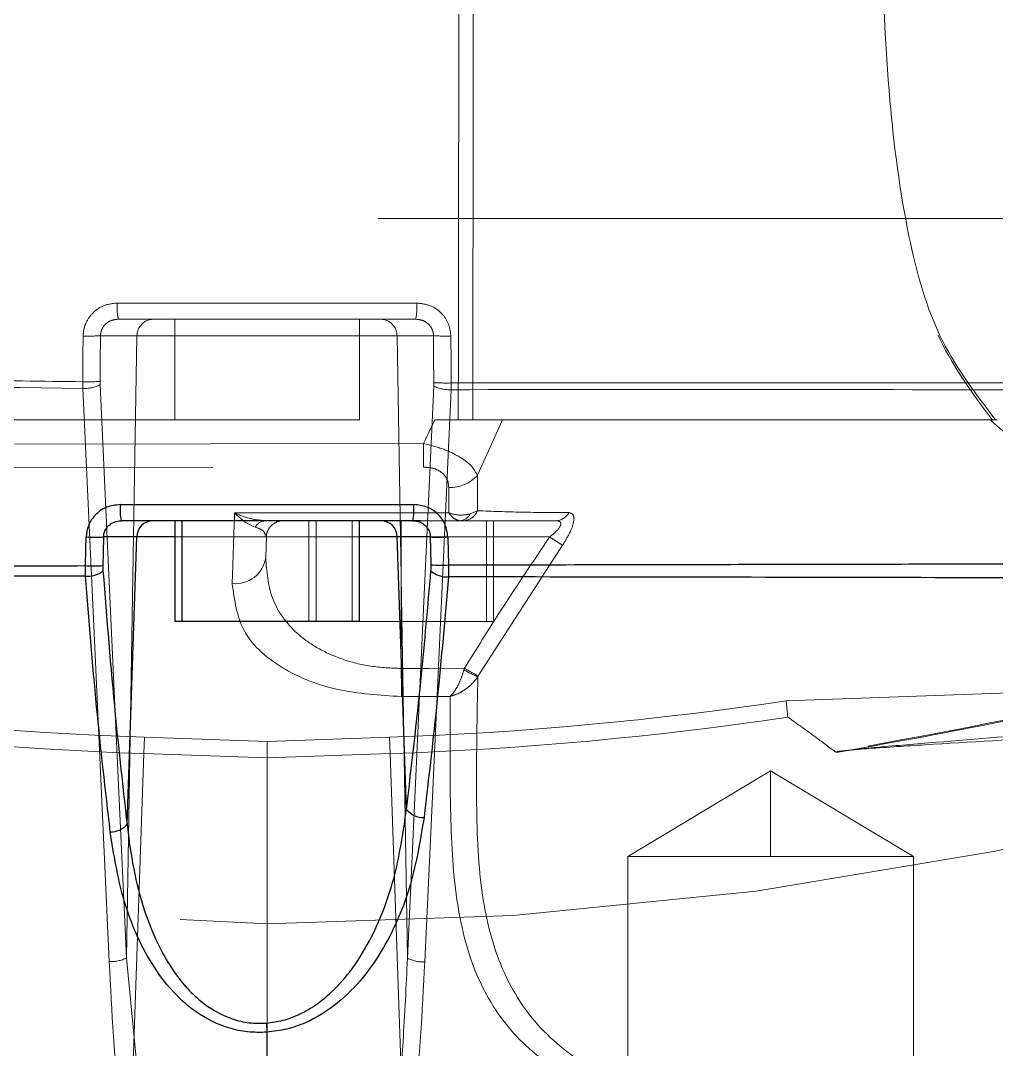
# Model space of a CAD drawing. Header units: millimetres. Extents: x 126 to 938, y 244 to 707.
# Drawn here: x 712.107 to 713.56, y 555.5 to 557.032 of the extents above; entities that cross this region are included whole.
import ezdxf

# ---------------------------------------------------------------- set-up
doc = ezdxf.new("R2010")
doc.units = ezdxf.units.MM
doc.linetypes.add('HIDDEN', pattern=[1.905, 1.27, -0.635])

msp = doc.modelspace()

# ---------------------------------------------------------------- linework, layer by layer
at = {"color": 7, "linetype": 'HIDDEN', "lineweight": 18}
for p, q in [((708.8294208909495, 556.7372559348767), (716.0545290376169, 556.7372559348767)), ((708.8448376323205, 556.7372559348767), (716.4246440793497, 556.7372559348767)), ((712.2506708766443, 556.61138284604), (712.6967430974466, 556.61138284604)), ((712.6953304673655, 556.5872548858348), (712.2520835067255, 556.5872548858348)), ((712.2520835067255, 556.5872548858348), (712.3042524720652, 556.5872548858348)), ((712.3042524720652, 556.5872548858348), (712.6431615020258, 556.5872548858348)), ((712.3362065221293, 556.5872548858348), (712.3362065221293, 556.437253836793)), ((712.6112074519617, 556.5872548858348), (712.3362065221293, 556.5872548858348)), ((712.3362065221293, 556.5872548858348), (712.6112074519617, 556.5872548858348)), ((712.6112074519617, 556.5872548858348), (712.6112074519617, 556.437253836793)), ((712.6431615020258, 556.5872548858348), (712.6953304673655, 556.5872548858348)), ((712.2801066304667, 556.5626918117229), (712.2257859374506, 556.5626918117229)), ((712.2644872333033, 555.6362627784434), (712.2801066304667, 556.5626918117229)), ((712.6673073436243, 556.5626918117229), (712.2801066304667, 556.5626918117229)), ((712.7216280366404, 556.5626918117229), (712.6673073436243, 556.5626918117229)), ((712.6829327012522, 555.6358693877879), (712.6673073436243, 556.5626918117229)), ((712.1993214751703, 556.4942060748759), (712.1994019414408, 556.4842103759471)), ((709.1648728515131, 556.437253836793), (712.7585948373301, 556.437253836793)), ((709.201654877804, 556.437253836793), (712.723594989918, 556.437253836793)), ((712.6112074519617, 556.437253836793), (712.3362065221293, 556.437253836793)), ((712.3362065221293, 556.437253836793), (712.6112074519617, 556.437253836793)), ((712.824496712826, 556.437253836793), (712.723594989918, 556.437253836793)), ((712.780425038479, 556.437253836793), (712.7585948373301, 556.437253836793)), ((712.780425038479, 556.437253836793), (712.824496712826, 556.437253836793)), ((712.7870322133524, 556.3549279014293), (712.824496712826, 556.437253836793)), ((713.5509462024195, 556.437253836793), (713.5537476207239, 556.437253836793)), ((713.5536939765436, 556.437253836793), (713.5509462024195, 556.437253836793)), ((713.5587335492594, 556.437253836793), (713.5537446404917, 556.437253836793)), ((713.5611207152826, 556.437253836793), (713.5587335492594, 556.437253836793)), ((712.7444566155893, 556.2988637725535), (712.4254614974482, 556.2988637725535)), ((712.7870918179972, 556.3021718303386), (712.7763987447245, 556.2974332610789)), ((712.2565359736902, 556.2872527877514), (712.3038412000162, 556.2872527877514)), ((712.3038412000162, 556.2872527877514), (712.6435727740748, 556.2872527877514)), ((712.6007200147135, 556.2872527877514), (712.3362065221293, 556.2872527877514)), ((712.3466939593775, 556.2872527877514), (712.6112074519617, 556.2872527877514)), ((712.4978483582956, 556.2872527877514), (712.4719352389795, 556.2872527877514)), ((712.4719352389795, 556.2872527877514), (712.6360357667429, 556.2872527877514)), ((712.673705902241, 556.2872527877514), (712.4978483582956, 556.2872527877514)), ((712.5362069274408, 556.2872527877514), (712.5362069274408, 556.1372517387096)), ((712.6360357667429, 556.2872527877514), (712.5362635518534, 556.2872527877514)), ((712.5466943646891, 556.2872527877514), (712.5466943646891, 556.1372517387096)), ((712.8093541528208, 556.2872527877514), (712.5466943646891, 556.2872527877514)), ((712.6007200147135, 556.2872527877514), (712.6007200147135, 556.1372517387096)), ((712.6435727740748, 556.2872527877514), (712.6908780004007, 556.2872527877514)), ((712.9038900996668, 556.2872527877514), (712.673705902241, 556.2872527877514)), ((712.673705902241, 556.2631248275462), (712.673705902241, 556.2872527877514)), ((712.7117038632853, 556.2872527877514), (712.7805055047495, 556.2872527877514)), ((712.7117038632853, 556.2872527877514), (712.7604276801569, 556.2872527877514)), ((712.7604276801569, 556.2872527877514), (712.7657861377222, 556.2872527877514)), ((712.7657861377222, 556.2872527877514), (712.7805055047495, 556.2872527877514)), ((712.7805055047495, 556.2872527877514), (712.8007204200251, 556.2877117435161)), ((712.8007204200251, 556.2877117435161), (712.8007204200251, 556.1372517387096)), ((712.8007204200251, 556.2877117435161), (712.8093541528208, 556.2872527877514)), ((712.8093541528208, 556.2872527877514), (712.9038900996668, 556.2872527877514)), ((712.8112078572733, 556.1372517387096), (712.8112078572733, 556.2872527877514)), ((712.6112074519617, 556.2631248275462), (712.3362065221293, 556.2631248275462)), ((712.4717892075998, 556.2323390285197), (712.472865071438, 556.2631248275462)), ((712.472865071438, 556.2631248275462), (712.673705902241, 556.2631248275462)), ((712.673705902241, 556.0672639648143), (712.673705902241, 556.2631248275462)), ((712.673705902241, 556.2631248275462), (712.8946394587977, 556.2631248275462)), ((712.7882779504282, 556.0561834613505), (712.9139692450983, 556.250852231187)), ((713.2468284036142, 556.0192285815898), (716.9548512364847, 556.1489580909434)), ((712.3362065221293, 556.1372517387096), (712.6007200147135, 556.1372517387096)), ((712.8007204200251, 556.1372517387096), (712.5362069274408, 556.1372517387096)), ((712.5466943646891, 556.1372517387096), (712.8112078572733, 556.1372517387096)), ((712.6007200147135, 556.1372517387096), (712.6112074519617, 556.1372517387096)), ((712.2913391257746, 555.9649049083415), (712.2904837991221, 555.9404550830546)), ((712.2913391257746, 555.9649049083415), (712.4737054969294, 555.9585331718151)), ((712.4737054969294, 555.9585331718151), (712.6560748483164, 555.9649049083415)), ((712.4737054969294, 555.9585331718151), (712.4737054969294, 555.9340535442058)), ((712.6560748483164, 555.9649049083415), (712.6569301749689, 555.9404550830546)), ((712.2665644551737, 555.2554844657603), (712.2904837991221, 555.9404550830546)), ((712.2904837991221, 555.9404550830546), (712.4737054969294, 555.9340535442058)), ((712.4737054969294, 555.9340535442058), (712.6569301749689, 555.9404550830546)), ((712.4737054969294, 555.2482544223492), (712.4737054969294, 555.9340535442058)), ((712.6808495189173, 555.2554844657603), (712.6569301749689, 555.9404550830546)), ((713.2237077619059, 555.9149383346263), (713.0112052823526, 555.7872532645885)), ((713.2237077619059, 555.9149383346263), (713.2237077619059, 555.7872532645885)), ((713.2237077619059, 555.9149383346263), (713.2237077619059, 555.7872532645885)), ((713.4362072612269, 555.7872532645885), (713.2237077619059, 555.9149383346263)), ((713.2237077619059, 555.7872532645885), (713.0112052823526, 555.7872532645885)), ((713.0112052823526, 555.7872532645885), (713.0112052823526, 555.062252167863)), ((713.0112052823526, 555.7872532645885), (713.2237077619059, 555.7872532645885)), ((713.4362072612269, 555.7872532645885), (713.2237077619059, 555.7872532645885)), ((713.2237077619059, 555.7872532645885), (713.4362072612269, 555.7872532645885)), ((713.4362072612269, 555.7872532645885), (713.4362072612269, 555.062252167863)), ((712.2644872333033, 555.6362627784434), (712.2953713799936, 555.3122519294444))]:
    msp.add_line(p, q, dxfattribs=at)
at = {"color": 7, "linetype": 'Continuous', "lineweight": 25}
for p, q in [((712.2550011540873, 556.3112973014537), (712.6924098397715, 556.3112973014537)), ((712.6908780004007, 556.2872527877514), (712.2565359736902, 556.2872527877514)), ((712.3362065221293, 556.2872527877514), (712.3362065221293, 556.1372517387096)), ((712.3466939593775, 556.2872527877514), (712.3466939593775, 556.1372517387096)), ((712.6112074519617, 556.1372517387096), (712.6112074519617, 556.2872527877514)), ((712.2797072793467, 556.2631248275462), (712.2303605939371, 556.2631248275462)), ((712.2652799750788, 555.8353959361735), (712.2797072793467, 556.2631248275462)), ((712.3362065221293, 556.2631248275462), (712.2797072793467, 556.2631248275462)), ((712.6677066947443, 556.2631248275462), (712.6112074519617, 556.2631248275462)), ((712.7170533801539, 556.2631248275462), (712.6677066947443, 556.2631248275462)), ((712.6813919211847, 555.8574138919537), (712.6677066947443, 556.2631248275462)), ((712.2035265828592, 556.2045513431256), (712.203249421261, 556.2203644553844)), ((712.7441377307398, 556.2214373389903), (712.7437950040323, 556.2036811153117)), ((712.3466939593775, 556.1372517387096), (712.3362065221293, 556.1372517387096)), ((712.6112074519617, 556.1372517387096), (712.3466939593775, 556.1372517387096)), ((712.4737054969294, 555.3261338512126), (712.4737054969294, 555.5256067554179))]:
    msp.add_line(p, q, dxfattribs=at)
at = {"color": 7, "linetype": 'HIDDEN', "lineweight": 18, "flags": 128}
for points in [[(712.1993214751703, 556.4942060748759), (712.1996493007166, 556.5323113242808), (712.1999056006891, 556.5622566978161)], [(712.2257859374506, 556.5626918117229), (712.2254610921366, 556.5245806018535), (712.225204792164, 556.4946411887828)], [(712.7222240830881, 556.4928232471171), (712.7218902970774, 556.5319477359477), (712.7216280366404, 556.5626918117229)], [(712.7475083734018, 556.5622566978161), (712.7478451396448, 556.5231322089854), (712.7481074000818, 556.4923881332103)], [(712.7481074000818, 556.4923881332103), (712.9973531629068, 556.4925133029643), (713.2418722774012, 556.4926444331828), (713.294980015896, 556.4926503936474), (713.3486927415354, 556.4926503936474), (713.4029895926935, 556.4926384727183), (713.4578556682093, 556.4926146308604), (713.5132671262247, 556.4925729076091), (713.5692031051142, 556.4925252238933), (713.6256487037165, 556.492459658784), (713.8032616044504, 556.4922391215983), (713.9308006431086, 556.492084149522), (714.0099407102091, 556.4919887820903), (714.0317619706614, 556.4919649402325), (714.0382827187998, 556.4919589797679), (714.0406579638941, 556.4919589797679), (714.0414149428827, 556.4919530193034), (714.041692104481, 556.4919530193034), (714.0418023730738, 556.4919530193034), (714.0418500567896, 556.4919530193034), (714.0418709184153, 556.4919530193034), (714.0418768788797, 556.4919530193034), (714.0418828393442, 556.4919530193034), (714.0418828393442, 556.4919530193034), (714.0418858195765, 556.4919530193034), (714.0418858195765, 556.4919530193034), (714.1629130507929, 556.4920007030192), (714.295905914448, 556.492197398347), (714.4398809339029, 556.4925490657512), (714.8122639323694, 556.493794802827), (715.1526779796106, 556.4942239562694), (715.193060126446, 556.4941583911601), (715.2329028512461, 556.494080905122), (715.2722031737787, 556.4939914981549), (715.3109521533472, 556.4938901702586), (715.3492689992411, 556.4938067237559), (715.3870851661188, 556.4937650005046), (715.4243857528193, 556.4937590400401), (715.4611618186457, 556.493794802827), (715.4639393950922, 556.4938007632915), (715.4845477010233, 556.4938663284007), (715.5397773648722, 556.494057063264), (715.6242401267511, 556.4943729678813), (715.7336384917719, 556.4948021213237)], [(712.2387261058313, 555.6308327953044), (712.2166992093546, 556.10872495572), (712.1994019414408, 556.4842103759471)], [(712.2252971793635, 556.4896403590863), (712.2472406293375, 556.0117481986705), (712.2644872333033, 555.6362627784434)], [(712.6829327012522, 555.6358693877879), (712.7048791314585, 556.1129688064282), (712.7221316958887, 556.4878224174206)], [(712.7479703093989, 556.4823805133525), (712.7259612943155, 556.0052989761058), (712.708667006634, 555.630439404649)], [(712.7068878079874, 556.402242068452), (710.7532055045588, 556.3996015826884), (709.2181713248713, 556.3975273410502)], [(712.7068878079874, 556.402242068452), (712.7068937684519, 556.3972710410777), (712.7068997289164, 556.3923655788128), (712.7069056893808, 556.3875733653728), (712.7069146300776, 556.3829480449383), (712.706920590542, 556.3785313407603), (712.7069265510065, 556.3743649760906), (712.7069295312388, 556.3704966346446), (712.7069354917032, 556.3669620792094)], [(709.2182219888193, 556.3618837634746), (710.404384222172, 556.3636063377087), (711.1719013120157, 556.3647269050304), (711.9394184018595, 556.3658474723521), (712.7069354917032, 556.3669620792094)], [(712.4717892075998, 556.2323390285197), (712.4723882342798, 556.2494753638927), (712.472865071438, 556.2631248275462)], [(712.7676815654261, 556.0675202647869), (712.7150566245539, 556.0673772136394), (712.673705902241, 556.0672639648143)], [(712.6738221312983, 556.0255705157939), (712.6738131906015, 556.0290633479777), (712.6738012696726, 556.0331999103252), (712.6737893487436, 556.0379205981914), (712.6737744475824, 556.0431419650738), (712.673756566189, 556.0487746040051), (712.6737416650278, 556.054741028947), (712.6737237836344, 556.0609339515393), (712.673705902241, 556.0672639648143)], [(712.6738221312983, 556.0255705157939), (712.7145887280924, 556.0256778041546), (712.7466172839625, 556.0257612506572)], [(713.2492006684763, 555.9948443214122), (713.2478714848978, 556.0084997455302), (713.2468284036142, 556.0192285815898)]]:
    msp.add_lwpolyline(points, dxfattribs=at)
at = {"color": 7, "linetype": 'Continuous', "lineweight": 25, "flags": 128}
for points in [[(712.203249421261, 556.2203644553844), (712.2038573886377, 556.2442599574748), (712.2043372060282, 556.2630413810435)], [(712.2303605939371, 556.2631248275462), (712.2297556067927, 556.2392293254558), (712.2292817498667, 556.220447901887)], [(712.7181054021341, 556.221520785493), (712.7175153161509, 556.2448202411357), (712.7170533801539, 556.2631248275462)], [(712.7430767680628, 556.2630413810435), (712.7436698342783, 556.2397419254008), (712.7441377307398, 556.2214373389903)]]:
    msp.add_lwpolyline(points, dxfattribs=at)
at = {"color": 7, "linetype": 'HIDDEN', "lineweight": 18}
for centre, radius, start, end in [((712.4737066738057, 561.1872552673045), 5.500000715255863, 90.00001226000728, 269.9999877399935), ((712.4737066738057, 561.1872552673045), 5.500000715255863, 90.00001226000728, 269.9999877399935), ((712.473707300285, 561.1872552673046), 5.500000715256147, 269.9999812137001, 90.00001878630071), ((712.473707300285, 561.1872552673046), 5.500000715256147, 269.9999812137001, 90.00001878630071), ((712.4737005785444, 561.1872601856896), 5.935391636197266, 272.0000652912348, 357.9999347087656), ((712.4737082409613, 561.187255503505), 5.949998717050963, 271.9999897581644, 358.000010241836), ((712.4737142566948, 561.1872494877714), 5.949992495039816, 271.9999338862929, 358.0000661137076), ((712.4737052990871, 561.1872569886813), 5.950000186174785, 214.6309975572696, 268.0000149180377), ((712.4737039433719, 561.1872562462694), 5.949999396901873, 217.7640682297304, 268.0000277155062), ((712.4737090110165, 561.1872585170263), 5.935389815529202, 219.863813022267, 267.999976445751), ((712.3570552687326, 556.6055060458435), 0.106546589154824, 176.8381267088454, 189.8632646400065), ((712.5901748476639, 556.6055168102392), 0.1067295752721627, 350.1479492645018, 3.150659386583355), ((712.3046754535916, 556.5626897039546), 0.02456882321533636, 90.9864637562529, 179.9950845741924), ((712.6427367753719, 556.56268798847), 0.02457056855001148, 0.008915392193885822, 89.00953627758969), ((712.2076204354215, 556.873274237062), 0.3111132083237744, 268.5790613442161, 273.3473310486016), ((712.7397933306297, 556.8732618629687), 0.3111008431948415, 266.652574135975, 271.4210334712133), ((712.2070377168357, 556.8052643522587), 0.3111539688221892, 268.5789883704899, 273.3471822577822), ((712.2020168657468, 556.5362013191404), 0.05205666146863468, 267.1206911475331, 296.564887355175), ((712.7453595138965, 556.534047134915), 0.05173254330533421, 243.3205733622999, 272.8927851814832), ((712.7403913664049, 556.8034587830493), 0.311166332316005, 266.6529125236642, 271.4209168480946), ((712.7461619741689, 556.3917963083363), 0.05504230989696142, 268.1003850832931, 317.9468725767832), ((712.7596080340849, 556.3061565346056), 0.01892150799518609, 272.4827281340085, 332.5467814728621), ((712.765347906247, 556.3105513164279), 0.02330264974889114, 271.0775724871428, 338.9247540256935), ((712.9034359290921, 556.3095172643982), 0.02226910845244305, 271.1686081391692, 332.8072566507617), ((712.4726569683766, 556.2682951102353), 0.01897141086293885, 92.18022949352564, 150.8252710590297), ((712.497846542084, 556.2622562209935), 0.02499656682384511, 89.99583697771226, 178.0086261048795), ((712.497846542084, 556.2622562209935), 0.02499656682384511, 89.99583697771226, 178.0086261048795), ((713.1243717656789, 556.6036027220474), 0.4107336478412191, 235.9910873594608, 239.185498608109), ((712.4266164440351, 556.2390461875153), 0.04566798167077075, 264.0309030968177, 351.5545418494945), ((712.9496981986898, 556.3738250870696), 0.3563042224536071, 239.2797934919656, 243.0610718065255), ((712.8425105871496, 556.1927599344177), 0.1482513306832361, 239.3862924896409, 248.2746585794989), ((712.4735700135885, 561.1859059965955), 5.224180362508791, 261.4911127688571, 268.0009918121028), ((712.4738439605024, 561.1859059965954), 5.224180362508678, 271.9990081878989, 278.5088872311446), ((712.4735957936742, 561.1864026888878), 5.249142433359544, 261.505409651924, 268.0008784986988), ((712.4738181804166, 561.1864026888878), 5.249142433359559, 271.999121501304, 278.4945903480789), ((712.2412737034833, 555.6825698279445), 0.05179971814783615, 267.1809595175621, 296.6244158732632), ((712.7061243024064, 555.682085028755), 0.05170817956656158, 243.3519155107566, 272.8186062597115)]:
    msp.add_arc(centre, radius, start, end, dxfattribs=at)
at = {"color": 7, "linetype": 'Continuous', "lineweight": 25}
for centre, radius, start, end in [((712.3528086985763, 556.3054693516633), 0.097981022436685, 176.5900117481913, 190.7147347825644), ((712.5947621684351, 556.3054472335402), 0.09782275303842387, 349.2809093324623, 3.42848982864281), ((712.304251435043, 556.2627085299763), 0.02454768588921052, 90.95755787198287, 179.0282897810211), ((712.6431607892878, 556.2627067797838), 0.02454946513903704, 0.9757251351300344, 89.03842721209868), ((712.2164678064719, 556.5378584091828), 0.2750846241112708, 267.4725680550517, 272.894879569271), ((712.7309461676192, 556.5378584091828), 0.2750846241112678, 267.1051204307306, 272.5274319449264), ((712.2153841080468, 556.4953956825906), 0.2752987950608514, 267.4736842808223, 272.8936371460326), ((712.7320029968754, 556.4964538793797), 0.2752841245944233, 267.1062183259071, 272.5264602473338), ((712.2060193126603, 556.2424190246829), 0.03794963779001124, 266.2338033253397, 308.0735672788566), ((712.7415946466873, 556.2392240069081), 0.03561093533562756, 228.2755028478602, 273.5424946450353), ((712.7060264719917, 555.8769154175898), 0.0314192710863301, 218.3663028371448, 272.8381700115245), ((712.2411526390393, 555.854845980195), 0.03099084633884242, 268.3236142936433, 321.1262754976139)]:
    msp.add_arc(centre, radius, start, end, dxfattribs=at)
at = {"color": 7, "linetype": 'HIDDEN', "lineweight": 18}
for points, knots in [([(712.4737054969294, 555.2292524615947), (712.2750467141398, 555.2348408044597), (711.8779191089715, 555.2460121465352), (711.2855209598455, 555.3357187081549), (710.7028622172394, 555.480607102177), (710.1437569423606, 555.6839483794304), (709.623125520606, 555.9345001523093), (709.1433643629679, 556.2248214953047), (708.69988267624, 556.5523100667143), (708.289095656193, 556.9186260877414), (707.911869013171, 557.3233919382931), (707.5718291757174, 557.7636859464619), (707.2727652760271, 558.2364562232718), (707.0197516017346, 558.734733545837), (706.8141234902523, 559.2539659840511), (706.6590004397249, 559.789840811578), (706.5510527207197, 560.3375197931912), (706.522656817626, 560.707954826674), (706.5084607268793, 560.8931480685893)], [0, 0, 0, 0, 0.06563372558276089, 0.1312046912447223, 0.1975524825925324, 0.2637930498930702, 0.3274599349334034, 0.3882171469311717, 0.4488642723324655, 0.5094112890985708, 0.5698671321587659, 0.6314752174232702, 0.693010152915637, 0.7544852890632479, 0.8159119113715461, 0.8772979494746279, 0.9386570154750004, 1, 1, 1, 1]), ([(713.3242190743906, 555.9427081386273), (713.3999672228779, 555.9561203392125), (713.5550595827831, 555.9835814703667), (713.7905751064525, 556.038439480387), (714.0238682679881, 556.1031194896769), (714.2482759289866, 556.176328981423), (714.4691347095272, 556.2586304905773), (714.7009619686385, 556.356809169013), (714.9627151287634, 556.4832122094593), (715.2436361136411, 556.6395151476489), (715.5366503457599, 556.82814462057), (715.8193169638631, 557.0381762978163), (716.0788815905227, 557.2600297520672), (716.28912727734, 557.4644016350429), (716.4620134437741, 557.6507413087006), (716.5732233001313, 557.7816147002699), (716.6491940669684, 557.8764106559148), (716.6895978534446, 557.9281499975039), (716.730102516251, 557.9813822965609), (716.7706499299145, 558.0361397989461), (716.8112017424014, 558.0924358913175), (716.8551436610368, 558.1551940569404), (716.9059335824155, 558.2301508272311), (716.9665140136412, 558.3233673853392), (717.036147017509, 558.4361072253022), (717.1134233877625, 558.5691342066748), (717.1966872374051, 558.7232549700163), (717.2987139765291, 558.9290437394322), (717.4057098947422, 559.1736516794746), (717.5057859663715, 559.4424182089755), (717.5907726691801, 559.710763941499), (717.6617177945469, 559.982989845403), (717.7200936597976, 560.263311539609), (717.7464201540039, 560.4471344239726), (717.7592218781931, 560.5365215579692)], [0, 0, 0, 0, 0.03367366038953758, 0.06894594205600592, 0.1058195310122765, 0.1396322466262861, 0.1722546936051081, 0.2089796648442014, 0.2498122796046829, 0.2994571527697577, 0.3496246604029118, 0.4022716319292703, 0.4535076487914207, 0.4990017109869499, 0.5305565678330338, 0.5647629977956828, 0.5741608994451174, 0.5837408064829988, 0.5935021295728093, 0.6034447649620408, 0.6135698455689977, 0.6238762479560191, 0.6369848416382652, 0.6532079585097428, 0.6725440722986906, 0.6949920238424577, 0.7205515088686038, 0.7492212416825456, 0.7955311143967709, 0.83736442161964, 0.874723812212139, 0.9187168992320379, 0.9604746522982233, 1, 1, 1, 1]), ([(717.7488417293055, 560.472613457841), (717.7305020012452, 560.3489739820924), (717.68871620744, 560.0672700428162), (717.5756884518278, 559.6387921752207), (717.4204154776031, 559.1920524354545), (717.2284949198571, 558.7669857840748), (717.0043673983645, 558.3662456216178), (716.7504886012601, 557.9924001953117), (716.4700915807667, 557.6473890057217), (716.1333646309356, 557.2989420772208), (715.7343940872345, 556.9599147721973), (715.2705984992361, 556.6453978444727), (714.7871370593684, 556.3860445013014), (714.290798669356, 556.1825583649563), (713.8176513285863, 556.0351603546707), (713.5070161238185, 555.9774503900068), (713.3681983615381, 555.9516607562724)], [0, 0, 0, 0, 0.05556811576848719, 0.1266080838288479, 0.1966955878436173, 0.2657629649403746, 0.3337686862259273, 0.4006898076413078, 0.4665222658521263, 0.5312782193771208, 0.6159818535175923, 0.6989074720321004, 0.7800961340317307, 0.859549065394293, 0.937234788095824, 1, 1, 1, 1]), ([(718.3663369084818, 560.2150260249797), (718.3299934635396, 560.0275266064422), (718.2572879327793, 559.6524315992481), (718.0801615364973, 559.1062344740798), (717.8552112589256, 558.5782225356453), (717.579381581199, 558.0740093657552), (717.2560762735958, 557.5982163688197), (716.8881167566515, 557.1550689420053), (716.4786111876351, 556.7488115388394), (716.0462379701838, 556.3959029875944), (715.5984931946507, 556.0942255040658), (715.1358602231754, 555.8378608415875), (714.6396356000733, 555.6191947709963), (714.1145866691348, 555.4439880797116), (713.5729612782002, 555.320401990549), (713.0248702541157, 555.2435651683262), (712.6574724255519, 555.2340245413078), (712.4737054969294, 555.2292524615947)], [0, 0, 0, 0, 0.06819874807386021, 0.1364324758919914, 0.2047149201641688, 0.2730561908883823, 0.3414714494231346, 0.4099741497788536, 0.4785744870074569, 0.5472899085108764, 0.609103378012081, 0.6712757542908382, 0.736054995693822, 0.8026196706827607, 0.8687504264555106, 0.9343509157155939, 1, 1, 1, 1]), ([(713.4176642562372, 558.4584771434489), (713.4133949743896, 558.3466215688431), (713.404793236594, 558.1212552524264), (713.3935721271555, 557.787510905979), (713.3864501205907, 557.4674509906424), (713.3861454050501, 557.1781870889378), (713.3955260413206, 556.9290620358682), (713.4210668089485, 556.725573788446), (713.4645339012516, 556.5582486647982), (713.5255233711872, 556.4755298073169), (713.5537446404917, 556.437253836793)], [0, 0, 0, 0, 0.1634727847589624, 0.3293645351635882, 0.4876897810571478, 0.6309350479690675, 0.7519286790154655, 0.8511116368011473, 0.9311058351787593, 1, 1, 1, 1]), ([(713.5587335492594, 556.437253836793), (713.5298763451815, 556.4752020921208), (713.4676730415505, 556.5570016608543), (713.422901280456, 556.7239466407368), (713.3967356333518, 556.9271521383678), (713.3870716402721, 557.1765140377292), (713.3873709286718, 557.466646990617), (713.394650551974, 557.7882156649993), (713.4060707643903, 558.123954361845), (713.4147554643571, 558.3507877620772), (713.4190679456217, 558.4634243289653)], [0, 0, 0, 0, 0.06882425079423203, 0.1483544891524308, 0.2470655373297618, 0.3677415778660849, 0.5109548270635677, 0.6695481054903945, 0.8359105542605965, 0.9999999999999999, 0.9999999999999999, 0.9999999999999999, 0.9999999999999999]), ([(712.7606064940912, 557.5376807491008), (712.7604232315011, 557.4466902742099), (712.7600500595327, 557.261409172367), (712.7594044360422, 556.9826026236099), (712.7587646583846, 556.7067843121773), (712.7586502842938, 556.5252561551821), (712.7585948373301, 556.437253836793)], [0, 0, 0, 0, 0.2480596172712216, 0.5051161593099509, 0.7600872171300707, 1, 1, 1, 1]), ([(712.780425038479, 556.437253836793), (712.78043061708, 556.5253932153222), (712.7804421467595, 556.7075569535804), (712.7806415075373, 556.9847920415856), (712.780836710919, 557.2657683147502), (712.7809103754826, 557.4527202858287), (712.7809465791208, 557.5446008483593)], [0, 0, 0, 0, 0.2387852157401562, 0.4935138897719322, 0.7510792293163813, 1, 1, 1, 1]), ([(712.1999056006891, 556.5622566978161), (712.2001261154134, 556.565513162227), (712.2005698392035, 556.5720658799002), (712.2047660098, 556.5845242678012), (712.2142090783005, 556.598165960132), (712.2310901024252, 556.6092504460802), (712.2441399724298, 556.6106716126776), (712.2506708766443, 556.61138284604)], [0, 0, 0, 0, 0.1250964182057939, 0.2517213170414228, 0.5007786130183957, 0.7501609549330588, 1, 1, 1, 1]), ([(712.6967430974466, 556.61138284604), (712.7040812640776, 556.6104902642893), (712.718727620936, 556.6087087469836), (712.7354213480996, 556.5957757484318), (712.7455701049954, 556.579518409039), (712.7468620394901, 556.568012778502), (712.7475083734018, 556.5622566978161)], [0, 0, 0, 0, 0.2802017231054258, 0.5592588224467473, 0.779504324302076, 0.9999999999999999, 0.9999999999999999, 0.9999999999999999, 0.9999999999999999]), ([(712.2520835067255, 556.5872548858348), (712.2484313520918, 556.5868575578596), (712.2417716649068, 556.5861330321234), (712.2345486578469, 556.5814752651507), (712.2302295337643, 556.5767384475853), (712.2276926588687, 556.5723407844878), (712.2260832464111, 556.567600337003), (712.2258846235613, 556.5643211042552), (712.2257859374506, 556.5626918117229)], [0, 0, 0, 0, 0.2730517828774999, 0.4979086708021941, 0.6271697471301643, 0.7535808138378647, 0.8775661959023386, 1, 1, 1, 1]), ([(712.7216280366404, 556.5626918117229), (712.7215288998599, 556.564319002081), (712.7213292666089, 556.5675957001887), (712.7197257644777, 556.5723327286114), (712.7171918453685, 556.5767269733466), (712.7128793903101, 556.5814668535315), (712.7056521130964, 556.5861284091101), (712.6989866753951, 556.5868558570991), (712.6953304673655, 556.5872548858348)], [0, 0, 0, 0, 0.1222864525426993, 0.2462500995260439, 0.3724581902872307, 0.5016204931550482, 0.7266227311050678, 0.9999999999999999, 0.9999999999999999, 0.9999999999999999, 0.9999999999999999]), ([(711.2189830209238, 556.5133689681712), (711.2737120947364, 556.5117179289979), (711.3961386116387, 556.508024627409), (711.5948161330962, 556.5037742732255), (711.8072062702477, 556.4999533048104), (712.0115439497964, 556.496618696885), (712.1396587579231, 556.4949726393754), (712.1993214751703, 556.4942060748759)], [0, 0, 0, 0, 0.16752147985918, 0.374738139287438, 0.6079951032661458, 0.8174443871456912, 1, 1, 1, 1]), ([(712.1994019414408, 556.4842103759471), (712.0333436251559, 556.4863918796277), (711.7065461182985, 556.4906850097759), (711.379826803139, 556.4990181945175), (711.2191260720713, 556.5031169692699)], [0, 0, 0, 0, 0.5081382593207154, 1, 1, 1, 1]), ([(712.2252971793635, 556.4896403590863), (712.2252610456518, 556.4905680811881), (712.2251961425296, 556.4922344491882), (712.2252021356235, 556.4939020128759), (712.225204792164, 556.4946411887829)], [0, 0, 0, 0, 0.5567330276456365, 1, 1, 1, 1]), ([(712.7222240830881, 556.4928232471171), (712.7222254828529, 556.491883331552), (712.7222279663434, 556.4902157146205), (712.7221609430002, 556.4885495047743), (712.7221316958887, 556.4878224174206)], [0, 0, 0, 0, 0.5636279816665389, 1, 1, 1, 1]), ([(712.7481074000818, 556.4923881332103), (712.7481060309888, 556.4905084582026), (712.7481036007814, 556.4871719427088), (712.748010820532, 556.4838367682817), (712.7479703093989, 556.4823805133525)], [0, 0, 0, 0, 0.5633646872609629, 1, 1, 1, 1]), ([(715.731754984997, 556.4812778274242), (715.6414756096912, 556.4811021985441), (715.4483644037638, 556.4807265213234), (715.1417550408372, 556.4826154035467), (714.8012094749437, 556.482538187344), (714.4307064585248, 556.4814818778815), (714.0348132082626, 556.4811260255705), (713.6184002109494, 556.4823023173551), (713.1874194769308, 556.4825712930603), (712.8953288764095, 556.4824444866774), (712.7479703093989, 556.4823805133525)], [0, 0, 0, 0, 0.09076970279954716, 0.1941600361092737, 0.3082788672691002, 0.4331641080978939, 0.5666778083804161, 0.7063224004569533, 0.8518407981818835, 1, 1, 1, 1]), ([(712.723594989918, 556.437253836793), (712.7204038383048, 556.4307524414245), (712.7147056152269, 556.4191433405043), (712.7092764853646, 556.4074061361964), (712.7068878079874, 556.402242068452)], [0, 0, 0, 0, 0.5600257430233637, 1, 1, 1, 1]), ([(712.824496712826, 556.437253836793), (712.8559312089895, 556.4372598946929), (712.9194111487294, 556.4372721282315), (713.0117357642961, 556.4372528342731), (713.0983909823551, 556.4372739390435), (713.1782959778792, 556.4372778186869), (713.2635345912935, 556.4372418112466), (713.355401243703, 556.4372736471737), (713.454166143041, 556.437293534443), (713.5187527407131, 556.437267042042), (713.5509462024195, 556.437253836793)], [0, 0, 0, 0, 0.129814239585354, 0.2621514931686196, 0.3812706116545649, 0.4876720935300298, 0.592133113279065, 0.7332783569400898, 0.8670514733458279, 1, 1, 1, 1]), ([(713.5509462024195, 556.437253836793), (713.5748541360612, 556.4159913354), (713.6255568334784, 556.3708989325754), (713.7268647570147, 556.3247947562721), (713.8018096024264, 556.3030343281819), (713.842511263035, 556.291216496629)], [0, 0, 0, 0, 0.2896136838672651, 0.6141975798141489, 1, 1, 1, 1]), ([(712.7870322133524, 556.3549279014293), (712.7845829403465, 556.3592656205444), (712.7785781643394, 556.3699002176694), (712.7606181171977, 556.3828558987811), (712.7363568753751, 556.3949049446982), (712.7169946899179, 556.399725686019), (712.7068878079874, 556.402242068452)], [0, 0, 0, 0, 0.154374520113401, 0.3784732907436707, 0.67556879976438, 1, 1, 1, 1]), ([(712.7069354917032, 556.3669620792095), (712.711032309137, 556.3667439576336), (712.7189360079242, 556.3663231511753), (712.729680866247, 556.362326909407), (712.7381786199811, 556.3556896387648), (712.7434773362517, 556.3467188406784), (712.7440578911985, 556.3400129017915), (712.7443374062998, 556.3367842475598)], [0, 0, 0, 0, 0.2279726437255852, 0.4398114236089804, 0.6278631182161989, 0.820830261289449, 0.9999999999999999, 0.9999999999999999, 0.9999999999999999, 0.9999999999999999]), ([(712.7870918179972, 556.3021718303386), (712.7870793426204, 556.3119370573542), (712.7870568767912, 556.3295224114789), (712.7870398050695, 556.3471077716371), (712.7870322133524, 556.3549279014293)], [0, 0, 0, 0, 0.5553045418509056, 1, 1, 1, 1]), ([(712.7443374062998, 556.3367842475598), (712.7443572850539, 556.3296634762102), (712.7443925720851, 556.3170233037494), (712.744437150276, 556.3043831607852), (712.7444566155893, 556.2988637725535)], [0, 0, 0, 0, 0.5633444774209707, 1, 1, 1, 1]), ([(712.4254614974482, 556.2988637725535), (712.424774886696, 556.2788445987046), (712.4235717541591, 556.2437654518275), (712.4223792823514, 556.2086859410107), (712.4218673373682, 556.1936258117381)], [0, 0, 0, 0, 0.5706858812484142, 1, 1, 1, 1]), ([(712.4254614974482, 556.2988637725535), (712.4305102283711, 556.2939988706926), (712.4396003631581, 556.2852397162997), (712.4510167062508, 556.2799118980479), (712.4560923243982, 556.2775431911174)], [0, 0, 0, 0, 0.5554077075099376, 1, 1, 1, 1]), ([(712.4719352389795, 556.2872527877514), (712.4643827096671, 556.2879464961323), (712.448308801779, 556.2894229027978), (712.4333772633379, 556.2955928521116), (712.4254614974482, 556.2988637725535)], [0, 0, 0, 0, 0.4698626721591762, 1, 1, 1, 1]), ([(712.7444566155893, 556.2988637725535), (712.7469536110042, 556.2956557773967), (712.7512053635243, 556.2901933718948), (712.7577334489565, 556.2881118575341), (712.7604276801569, 556.2872527877514)], [0, 0, 0, 0, 0.5872861609659294, 1, 1, 1, 1]), ([(712.7763987447245, 556.297433261079), (712.7712534574193, 556.2964756666681), (712.7605111340316, 556.2944764024434), (712.7499560795784, 556.2973608820113), (712.7444566155893, 556.2988637725535)], [0, 0, 0, 0, 0.4789734137938018, 1, 1, 1, 1]), ([(712.9232437278254, 556.2993406097119), (712.8997147544358, 556.2994228038847), (712.8543141230356, 556.2995814027015), (712.8089472250209, 556.3013296269905), (712.7870918179972, 556.3021718303386)], [0, 0, 0, 0, 0.5182521181724618, 1, 1, 1, 1]), ([(712.9139692450983, 556.250852231187), (712.9178718729315, 556.2572746712209), (712.9249691994821, 556.2689545331291), (712.9307154857424, 556.2836099449826), (712.9310008208665, 556.2970034090248), (712.9255572765711, 556.2986435408885), (712.9232437278254, 556.2993406097117)], [0, 0, 0, 0, 0.3973042871659123, 0.7225383476048847, 0.8820766355376414, 0.9999999999999999, 0.9999999999999999, 0.9999999999999999, 0.9999999999999999]), ([(712.4727011586649, 556.265056018037), (712.4731225213533, 556.2670683426402), (712.4740084461046, 556.2712993014377), (712.477369389435, 556.2771875630984), (712.4823057834728, 556.2823975308111), (712.4866500215294, 556.2845102301537), (712.4888331557734, 556.2855719367686)], [0, 0, 0, 0, 0.2248689521356128, 0.4727921478641443, 0.7350592898646087, 1, 1, 1, 1]), ([(712.6360357667429, 556.2872527877514), (712.6486073786078, 556.2873955393716), (712.6738300706314, 556.2876819449805), (712.6990527762885, 556.2873961403194), (712.7117038632853, 556.2872527877514)], [0, 0, 0, 0, 0.4984246666902405, 0.9999999999999999, 0.9999999999999999, 0.9999999999999999, 0.9999999999999999]), ([(712.8946394587977, 556.2631248275462), (712.8980939120106, 556.2658632836772), (712.9030494387646, 556.2697916890672), (712.9082071816259, 556.2756370158739), (712.9105900291275, 556.2793909504784), (712.9116605177936, 556.2827702205667), (712.9105075372657, 556.2857168510222), (712.9074825427873, 556.2870982866408), (712.9052182396215, 556.2871956681001), (712.9038900996668, 556.2872527877514)], [0, 0, 0, 0, 0.3673340975204102, 0.5269528448285518, 0.6472819320635941, 0.7391382563317589, 0.8106750078515942, 0.8889503445076621, 1, 1, 1, 1]), ([(712.4560923243982, 556.2775431911174), (712.4612936098264, 556.2760558855949), (712.4687490233273, 556.2739240130365), (712.4713373588014, 556.2662085489734), (712.4725744228256, 556.2637115081384), (712.472865071438, 556.2631248275462)], [0, 0, 0, 0, 0.6383772866308816, 0.915036620705155, 1, 1, 1, 1]), ([(712.8946394587977, 556.2631248275462), (712.8703001369056, 556.2270265053199), (712.8268369539163, 556.1625650551824), (712.7857568627843, 556.0965617924077), (712.7676815654261, 556.0675202647869)], [0, 0, 0, 0, 0.559998606133376, 1, 1, 1, 1]), ([(712.673705902241, 556.0672639648143), (712.6585194689143, 556.0679039592063), (712.6284445633808, 556.0691713911613), (712.5864542079128, 556.0797855126901), (712.5492103743896, 556.0962701849405), (712.5107393304501, 556.1235846511458), (712.4764394463429, 556.1695038358192), (712.4733100540651, 556.2117889694811), (712.4717892075998, 556.2323390285197)], [0, 0, 0, 0, 0.1557719946571653, 0.3084877089510135, 0.441723261271364, 0.571564619833581, 0.7917856325803097, 1, 1, 1, 1]), ([(712.4218673373682, 556.1936258117381), (712.4252334434766, 556.1690517882314), (712.4325227152164, 556.1158369669183), (712.4991983413183, 556.0616350035098), (712.5817201967615, 556.0310211079529), (712.6417116435822, 556.027470814343), (712.6738221312983, 556.0255705157939)], [0, 0, 0, 0, 0.2152048419039289, 0.4660241007937543, 0.7141888142266556, 1, 1, 1, 1]), ([(712.7676815654261, 556.0675202647869), (712.7675561869584, 556.0670812365435), (712.76733270878, 556.0662987000053), (712.7671112198843, 556.0655155982081), (712.7670139934046, 556.0651718417827)], [0, 0, 0, 0, 0.5610322610708119, 1, 1, 1, 1]), ([(712.7670139934046, 556.0651718417827), (712.7656615881582, 556.0608271867161), (712.7631128791586, 556.0526393587711), (712.758015278735, 556.041742804466), (712.752768887541, 556.0327275715033), (712.7485501881914, 556.0279501483735), (712.7466172839625, 556.0257612506573)], [0, 0, 0, 0, 0.3044929150633662, 0.5738397089787067, 0.8047438415281958, 1, 1, 1, 1]), ([(712.7466172839625, 556.0257612506572), (712.7504175802003, 556.0269478694694), (712.7581937021865, 556.0293759150892), (712.7690609427877, 556.0357670341557), (712.7794115619912, 556.0440836343823), (712.7848498743164, 556.0513293427172), (712.7876342202646, 556.0550390521709)], [0, 0, 0, 0, 0.2314814227991757, 0.4736545965314259, 0.7305179246969816, 1, 1, 1, 1]), ([(713.3841902877314, 555.3539930621807), (713.3239704799663, 555.3629267201737), (713.2138061481029, 555.3792696893798), (713.0659086796636, 555.4180662435798), (712.9497428951139, 555.4699444109281), (712.8646280125812, 555.5416322308511), (712.8122212320391, 555.6360446133934), (712.787930012265, 555.7523090447563), (712.7846817542587, 555.8940405082969), (712.7865830024139, 555.9977159389007), (712.7876342202646, 556.0550390521709)], [0, 0, 0, 0, 0.1680469394861331, 0.3074200914491805, 0.4211134526503377, 0.5167679524009937, 0.609120411291634, 0.713572897179257, 0.8416317813871719, 1, 1, 1, 1]), ([(712.7876342202646, 556.0550390521709), (712.7877527070883, 556.0552540359764), (712.7879639780639, 556.0556373683754), (712.788182139975, 556.0560168179725), (712.7882779504282, 556.0561834613505)], [0, 0, 0, 0, 0.5608286859062027, 1, 1, 1, 1]), ([(713.3688569928629, 555.9484838287059), (713.3735286404531, 555.9489466971698), (713.4070398237095, 555.9522669968327), (713.5015437384476, 555.9599143611648), (713.7161594111303, 555.9774740091576), (714.0434050588954, 556.0036675918691), (714.4214996668899, 556.0338685001274), (714.6748630805437, 556.0528735035412), (714.7866905595286, 556.0612617770855)], [0, 0, 0, 0, 0.009901785300910635, 0.07102859010236862, 0.1999711431136352, 0.4640975152692026, 0.763467728094683, 1, 1, 1, 1]), ([(712.7466172839625, 556.0257612506572), (712.7462488074214, 555.9699886456058), (712.7455807735756, 555.8688750503533), (712.7516211038107, 555.7303860693444), (712.7783391030014, 555.6165009128035), (712.8329391281399, 555.5241293660991), (712.9200352121046, 555.4543438060952), (713.0383875647564, 555.4045975253474), (713.1884087471465, 555.3680936628359), (713.299836520648, 555.3527391825854), (713.3606375123484, 555.3443609515849)], [0, 0, 0, 0, 0.1547861820079637, 0.2806214151875942, 0.3839234993590737, 0.4761431561328452, 0.5726235607192499, 0.6880218764349657, 0.8297679411020771, 1, 1, 1, 1]), ([(714.630651559971, 556.009483222169), (714.5553330740361, 556.0064979816989), (714.3541566895955, 555.9985243763211), (714.0291005009351, 555.9838869542002), (713.711994356731, 555.968224941346), (713.4928889291983, 555.9565072622299), (713.3977487803603, 555.9499848484704), (713.3699417973978, 555.9480785171214)], [0, 0, 0, 0, 0.1791525691065938, 0.4785181973422058, 0.7733479538096173, 0.9337555210516483, 1, 1, 1, 1]), ([(713.2492006684763, 555.9948443214122), (713.2627157948679, 555.9852745960458), (713.2865668796663, 555.968386235212), (713.3098539017, 555.9507293610632), (713.3199454213602, 555.9430776874248)], [0, 0, 0, 0, 0.5666461926502628, 1, 1, 1, 1]), ([(713.3699417973978, 555.9480785171214), (713.3602164883239, 555.9473854458729), (713.3435018557698, 555.9461942825725), (713.3268912467697, 555.9439966433836), (713.3199454213602, 555.9430776874248)], [0, 0, 0, 0, 0.5818440245293629, 1, 1, 1, 1]), ([(713.3199454213602, 555.9430776874248), (713.3204794474459, 555.9429387762289), (713.3218772216323, 555.9425751863421), (713.3233246454992, 555.9426573598732), (713.3242190743906, 555.9427081386273)], [0, 0, 0, 0, 0.3820546199871021, 1, 1, 1, 1]), ([(713.3242190743906, 555.9427081386273), (713.3245839617719, 555.9429535702888), (713.3262135031722, 555.9440496373875), (713.3333551403151, 555.944338783597), (713.3475336634514, 555.9467852227571), (713.3606565088588, 555.9478305821775), (713.3688569928629, 555.9484838287059)], [0, 0, 0, 0, 0.02898483476225432, 0.1294426462612286, 0.4559875215767236, 1, 1, 1, 1]), ([(708.7927908565027, 555.8201192657177), (708.8445631952695, 555.7860373695265), (708.9508861434676, 555.7160446326801), (709.1184068627758, 555.6143894086172), (709.2973913563276, 555.5126036323518), (709.508817040005, 555.4014728681865), (709.7051122705473, 555.3072252893026), (709.8673509192545, 555.2389723872351), (709.952597699745, 555.2055970067047), (710.0318339114391, 555.1758653220223), (710.1462517763395, 555.1352108112206), (710.3110753955286, 555.0829507257149), (710.562161647279, 555.0150729543891), (710.881488876655, 554.9492026073591), (711.2678480882677, 554.9054106104495), (711.6584327684851, 554.8884908574337), (712.0587504834178, 554.87389420636), (712.3313537497321, 554.8722700576213), (712.4737054969294, 554.8714219371501)], [0, 0, 0, 0, 0.04799282653520337, 0.09856110291970767, 0.1516999495953243, 0.2074062346675718, 0.2834924033925784, 0.3202152113449562, 0.3436737127698746, 0.3543767312263018, 0.3857471834813872, 0.437688472095382, 0.4882197900531748, 0.5871098873131667, 0.6898252686086966, 0.7889247813456124, 0.8897778204503997, 1, 1, 1, 1]), ([(712.2691930200083, 555.3122519294444), (712.2643016304805, 555.3440831285277), (712.2480848648219, 555.4496153281673), (712.2425744436438, 555.5563158607649), (712.2387261058313, 555.6308327953044)], [0, 0, 0, 0, 0.301625467789779, 1, 1, 1, 1]), ([(712.6572401191218, 555.3122519294444), (712.6612129165817, 555.3464606081208), (712.6689005638378, 555.4126568482809), (712.6773973733947, 555.520589032072), (712.6809372424589, 555.5943113797653), (712.6829327012522, 555.6358693877879)], [0, 0, 0, 0, 0.3181437893530326, 0.6156309889868354, 1, 1, 1, 1]), ([(712.708667006634, 555.630439404649), (712.7048211834723, 555.5559213530064), (712.6993211413421, 555.4493505601566), (712.6830951887126, 555.3439520802159), (712.6782149936182, 555.3122519294444)], [0, 0, 0, 0, 0.6992352186737667, 1, 1, 1, 1])]:
    msp.add_open_spline(points, degree=3, knots=knots, dxfattribs=at)
at = {"color": 7, "linetype": 'Continuous', "lineweight": 25}
for points, knots in [([(712.2550011540873, 556.3112973014537), (712.2481080128896, 556.3104893917633), (712.2336613859637, 556.3087961767902), (712.2168769693837, 556.2963124974289), (712.2065143336658, 556.2800539613637), (712.2050628005816, 556.2687113451769), (712.2043372060282, 556.2630413810435)], [0, 0, 0, 0, 0.2668648029216297, 0.5592945417699929, 0.7796994890423766, 1, 1, 1, 1]), ([(712.7430767680628, 556.2630413810435), (712.7421420405708, 556.269461739209), (712.7402734934376, 556.2822962197902), (712.7284723569653, 556.2982952942741), (712.7118269414614, 556.309130500472), (712.6988910523894, 556.3105740473817), (712.6924098397715, 556.3112973014537)], [0, 0, 0, 0, 0.2495019788097716, 0.4987616297200475, 0.7488667047175549, 0.9999999999999999, 0.9999999999999999, 0.9999999999999999, 0.9999999999999999]), ([(712.2303605939371, 556.2631248275462), (712.2304812142306, 556.2647105872657), (712.2307236605038, 556.2678979575096), (712.2323192505637, 556.2724900551868), (712.2347772982888, 556.2767477347167), (712.2390205462614, 556.281439453734), (712.2461956918623, 556.2861276136202), (712.2528855537931, 556.2868555685939), (712.2565359736902, 556.2872527877514)], [0, 0, 0, 0, 0.1208722302042251, 0.2429526649867853, 0.367049934461773, 0.4934153308992711, 0.723574750158563, 1, 1, 1, 1]), ([(712.6908780004007, 556.2872527877514), (712.6945298139005, 556.2868527664696), (712.7012211196686, 556.2861197978473), (712.7084059504707, 556.2814368724225), (712.7126388483193, 556.276736624243), (712.7150999552571, 556.2724831078607), (712.7166885912737, 556.2678931441337), (712.7169322303271, 556.2647084304464), (712.7170533801539, 556.2631248275462)], [0, 0, 0, 0, 0.2766140047086793, 0.5068464984082467, 0.6332792456578155, 0.7572122867884454, 0.8792735032044546, 1, 1, 1, 1]), ([(709.096896734379, 556.2166570464793), (709.1224015647205, 556.21666592612), (709.1705740540584, 556.2166826976251), (709.2363001104121, 556.2167499895032), (709.2814437266372, 556.2168283993813), (709.3228202357706, 556.2169824969261), (709.3643943998668, 556.2171696258104), (709.4141772059012, 556.2173673828203), (709.4530016882451, 556.2175158496884), (709.4792098545745, 556.2176082028311), (709.502571868571, 556.2176836766888), (709.5288774086292, 556.217727515053), (709.5711251790491, 556.2177764113019), (709.6363158140796, 556.2177659870116), (709.7221226159667, 556.217666282248), (709.8104080463031, 556.2176258544976), (709.880168317093, 556.2176186276174), (709.9294018936762, 556.2176505005827), (709.9746794611942, 556.2178375797401), (710.0337844037018, 556.2180744726883), (710.1047586034757, 556.2183695383322), (710.174969830619, 556.2186541970314), (710.2320730868428, 556.2188369925328), (710.2953741984978, 556.2189824891683), (710.3784552418431, 556.2189982711843), (710.4949803653961, 556.2188818355239), (710.6287480708194, 556.2186557527646), (710.764045476943, 556.218343680713), (710.8969490620993, 556.2182737997564), (711.0366127415703, 556.218343339298), (711.1565441995585, 556.2185228304635), (711.2505575996167, 556.2186749459017), (711.3122096497113, 556.2187924156459), (711.3742551133303, 556.218902913342), (711.4366721028778, 556.2190228466102), (711.4994397679316, 556.2191478672991), (711.5625372455416, 556.2192788114022), (711.6259426737984, 556.2194167636428), (711.687671217609, 556.2195521526409), (711.763105847613, 556.2197010717729), (711.8678650129801, 556.219856080065), (712.0197416136338, 556.2200930393872), (712.1367743460979, 556.2202661358684), (712.203249421261, 556.2203644553844)], [0, 0, 0, 0, 0.02463156589098127, 0.04652310285436852, 0.06347569022687949, 0.06822953462066461, 0.08648318672934541, 0.1036267941050029, 0.1163081967587884, 0.1239786242529594, 0.1289377720341123, 0.138870429572797, 0.1493835101754796, 0.1697390401444772, 0.2018289682664264, 0.2322524161153718, 0.2550016420485797, 0.2692007308147398, 0.2798002203308343, 0.2987292822966726, 0.3262824424844405, 0.348344909002806, 0.3665370894029799, 0.381430806946863, 0.4094787867214951, 0.4467734475665631, 0.4939662604250272, 0.5386665735676983, 0.5774386998288823, 0.6223193048744566, 0.6735482826683644, 0.6932639217027591, 0.713113882837051, 0.7330895247912884, 0.7531850947671477, 0.7733938771398122, 0.7937081968902483, 0.8141222977910094, 0.8346285006067953, 0.8533233496049208, 0.8869742485840327, 0.9358009066135227, 1, 1, 1, 1]), ([(712.2292817498667, 556.220447901887), (712.2292594153176, 556.2189514225753), (712.229220069021, 556.216315107012), (712.2293609217551, 556.2136825410607), (712.2294218207819, 556.2125443259898)], [0, 0, 0, 0, 0.5676404344758813, 1, 1, 1, 1]), ([(712.7178938056452, 556.2126456538859), (712.7179933523336, 556.2142723707575), (712.7181742462479, 556.2172284026192), (712.7181267575846, 556.2201892879282), (712.7181054021341, 556.221520785493)], [0, 0, 0, 0, 0.5503042415087438, 1, 1, 1, 1]), ([(712.7441377307398, 556.2214373389903), (712.8107121448456, 556.221582560113), (712.9398306989245, 556.2218642109789), (713.127374701434, 556.2222703053005), (713.3026173501875, 556.2226095538958), (713.465442322291, 556.2229243246679), (713.6158675600162, 556.2231890770515), (713.7466868847179, 556.2233863873535), (713.8706546646471, 556.2236051606828), (713.9999152700583, 556.2239256389868), (714.1495179571925, 556.2243361159223), (714.3027296017635, 556.2248068153774), (714.4435912584086, 556.2251973834526), (714.5609825983787, 556.2254815278247), (714.6701813104838, 556.2256697023032), (714.777741907828, 556.2257643026381), (714.8896694952002, 556.2258578361217), (715.0018454387387, 556.2259221988562), (715.1178778930962, 556.2259428986754), (715.2210803455529, 556.2261290326994), (715.3096238573867, 556.2263763830819), (715.3954785156135, 556.2263855146199), (715.4932788327794, 556.2263392799517), (715.5950637786435, 556.2261968571094), (715.6850625290621, 556.2259068244794), (715.768103958486, 556.2258771166304), (715.8228795744305, 556.2259840375228), (715.8509434129221, 556.2260388175671)], [0, 0, 0, 0, 0.06428575381069968, 0.1246797841392923, 0.1810967057785693, 0.2335039162474406, 0.2819071645262558, 0.3263505808856421, 0.3598258464890609, 0.4016131412027918, 0.4511676120964447, 0.5042857703876484, 0.5495581002958307, 0.5871869981085442, 0.6176415495718459, 0.6550027307535281, 0.6910497209311058, 0.7257211296609019, 0.7633221104110256, 0.8030929867240226, 0.8253756352429037, 0.8488218101147879, 0.8859959213294057, 0.9198136282328915, 0.9471074647480555, 0.9729009424884287, 0.9999999999999999, 0.9999999999999999, 0.9999999999999999, 0.9999999999999999]), ([(712.2035265828592, 556.2045513431256), (712.0889843615907, 556.2047731346169), (711.8617398200506, 556.2052131549447), (711.5238956485284, 556.2056709198334), (711.1944119762431, 556.2056922828405), (710.876433311106, 556.2059995470399), (710.5740534459479, 556.2070616339345), (710.2905210747692, 556.2079990050439), (710.0284523262577, 556.2068559944993), (709.7896444394096, 556.206528538363), (709.5761986788606, 556.2074216828673), (709.3904396431931, 556.2069211689654), (709.2343618994499, 556.2064701079306), (709.140255136673, 556.206742336541), (709.0981961156351, 556.2068640033427)], [0, 0, 0, 0, 0.1106570560487512, 0.2195366188247568, 0.3263843954617692, 0.4289643975005145, 0.5267289358678295, 0.618509387907421, 0.702879037215669, 0.7799094990588127, 0.8492163080506641, 0.9090852296237139, 0.959367572243649, 1, 1, 1, 1]), ([(712.2402460242731, 555.823868397874), (712.2331625148818, 555.8859523223482), (712.2187088406389, 556.0126325835699), (712.2086538082832, 556.1397381409248), (712.2035265828592, 556.2045513431256)], [0, 0, 0, 0, 0.490083647407319, 1, 1, 1, 1]), ([(712.2294218207819, 556.2125443259898), (712.235057377379, 556.1410162172249), (712.2449777721846, 556.0151037068244), (712.2591560590126, 555.8896026303745), (712.2652799750788, 555.8353959361735)], [0, 0, 0, 0, 0.5680778545162218, 1, 1, 1, 1]), ([(712.6813919211847, 555.8574138919537), (712.6890585333899, 555.9227496608697), (712.7029326684136, 556.040986667718), (712.71326910775, 556.1595834474685), (712.7178938056452, 556.2126456538859)], [0, 0, 0, 0, 0.552583075787155, 1, 1, 1, 1]), ([(712.7437950040323, 556.2036811153117), (712.73856740728, 556.142876753289), (712.7282880410943, 556.0233131502551), (712.7144049924733, 555.9041145483477), (712.707582202099, 555.8455346862498)], [0, 0, 0, 0, 0.5085524397053199, 1, 1, 1, 1]), ([(715.8434302474482, 556.2007366458599), (715.8016106816594, 556.2005753685056), (715.70727275881, 556.2002115538578), (715.551004724304, 556.2004717580684), (715.3656415687208, 556.2008294524288), (715.1528150534627, 556.2006838172834), (714.9141180999552, 556.2007263446116), (714.6522227339907, 556.2013855838863), (714.369882224721, 556.2014526617761), (714.069025707972, 556.2014502525391), (713.7526957513059, 556.2018446140345), (713.4243241675484, 556.2025829214239), (713.0869330937024, 556.203205144473), (712.8591300054261, 556.2035211327888), (712.7437950040323, 556.2036811153117)], [0, 0, 0, 0, 0.04047550113043891, 0.09130593852240848, 0.1512445047924915, 0.2198805305778854, 0.2972910049705099, 0.3822684293711054, 0.4733578525057647, 0.5705555283767368, 0.6734538745990417, 0.7795194685469985, 0.8883723544100058, 1, 1, 1, 1]), ([(712.4727637435419, 555.5392442981426), (712.4810869375233, 555.5403583357495), (712.4981056037416, 555.5426362394278), (712.5229385690785, 555.5522314129254), (712.5472148190631, 555.5663121701363), (712.5745505686067, 555.5885895097229), (712.6035297403482, 555.6221292562826), (712.6380211218961, 555.6798751370965), (712.6672875636386, 555.7595570138168), (712.6766933570574, 555.8248149723839), (712.6813919211847, 555.8574138919537)], [0, 0, 0, 0, 0.06144483158641311, 0.1256379560457836, 0.1937374455997498, 0.266756843031543, 0.3834034428556576, 0.5169354372079327, 0.7586902321929633, 1, 1, 1, 1]), ([(712.707582202099, 555.8455346862498), (712.7020688030077, 555.8120988562954), (712.6909870503598, 555.7448939268162), (712.6505995748719, 555.6484869107483), (712.5948266487138, 555.5768787813392), (712.5397397492706, 555.542276781668), (712.5031946159493, 555.5292489417175), (712.4835959083933, 555.5268322765503), (712.4737054969294, 555.5256127158824)], [0, 0, 0, 0, 0.237761602271429, 0.477893078630468, 0.7288488260701556, 0.8614455620849779, 0.9300790423432027, 1, 1, 1, 1]), ([(712.4737054969294, 555.5256067554179), (712.4640656325588, 555.5254535468295), (712.4448884839642, 555.5251487599822), (712.4080192140005, 555.5331960362246), (712.3514585894848, 555.5615766096603), (712.2949947072714, 555.6303136298533), (712.2561546299027, 555.7246772065996), (712.245547780467, 555.7908116030198), (712.2402460242731, 555.823868397874)], [0, 0, 0, 0, 0.06935510763844546, 0.1379721906708104, 0.2702134457625657, 0.5180575839128426, 0.7591046045249508, 1, 1, 1, 1]), ([(712.2652799750788, 555.8353959361735), (712.268086641348, 555.8131619742111), (712.2735853094215, 555.769602403864), (712.2899378986666, 555.7071637896341), (712.3101467576155, 555.6568988138223), (712.3320256773656, 555.6193310073559), (712.3520611564165, 555.593238077547), (712.3800049798843, 555.5658891374147), (712.4125134860918, 555.5470456167493), (712.4471274058031, 555.5387612527392), (712.4642483472447, 555.5390838492094), (712.4727637435419, 555.5392442981426)], [0, 0, 0, 0, 0.1691015928586634, 0.3312946537517923, 0.4860405762801965, 0.5766188912184604, 0.6588522813710425, 0.7336753754536027, 0.8711312302620592, 0.935904888852179, 1, 1, 1, 1]), ([(708.8440389300806, 555.6122778693859), (708.8521925428701, 555.5822737138723), (708.8686461256475, 555.5217268288094), (708.895853420554, 555.4359160525177), (708.9244301792927, 555.3587103052076), (708.9507070400012, 555.3011710485765), (708.9741331600568, 555.2611993417495), (708.9931646867124, 555.2356805403138), (709.0122873491521, 555.2167319542613), (709.0348650706464, 555.2033282126863), (709.0621712840324, 555.1974642731977), (709.0948831978048, 555.1841792172512), (709.1367779567822, 555.1683795928586), (709.1890849604381, 555.1476083405771), (709.2527729351741, 555.122671309656), (709.3292526375692, 555.0928471618632), (709.4204517256833, 555.057962861883), (709.5161523687012, 555.0221506507291), (709.6255531108112, 554.9830329596624), (709.7467632575907, 554.9425766360923), (709.8796187708665, 554.9015995203797), (710.0182504095706, 554.8619439375884), (710.2026945141808, 554.8130915289757), (710.4395640266287, 554.7580894922169), (710.6481847182927, 554.717966453954), (710.784914995962, 554.6949548578065), (710.8507689139695, 554.684475239237), (710.9200410931345, 554.6741199252657), (710.9928708244879, 554.6639798035875), (711.0694039237278, 554.6541484486022), (711.149797935119, 554.6447010433072), (711.2348431663264, 554.6357934163216), (711.3368318276358, 554.6259764251915), (711.4377363280306, 554.6169325627103), (711.5390582366605, 554.6084282696676), (711.6307501778662, 554.6012853993778), (711.7331753276717, 554.5940249767953), (711.8837380053017, 554.5846525853639), (712.0704389439599, 554.5758427107228), (712.2807721515305, 554.569887232285), (712.412364288688, 554.5692250963192), (712.4737054969294, 554.568916443986)], [0, 0, 0, 0, 0.02342678966464538, 0.0472740897698362, 0.0678039255776155, 0.08543392934177535, 0.09485428829047156, 0.1026621014388682, 0.1093647950015738, 0.1150183582820242, 0.1221650678479098, 0.1302333194893218, 0.1415952917828379, 0.1559114308594483, 0.1726363865684863, 0.1931336695347483, 0.2177654925781962, 0.2462110370787561, 0.2701266284144673, 0.3053074250452918, 0.3424870027916555, 0.3748788791112987, 0.4139511296986069, 0.4862491836623462, 0.5580616445017765, 0.5739868133749578, 0.5907248545417202, 0.6083066489328293, 0.6267631250103287, 0.6461309537535652, 0.6664477595890279, 0.6877559650091469, 0.710562407165677, 0.7436517441759443, 0.7640923351948865, 0.7871774348726553, 0.8129511467415758, 0.8414633647098098, 0.9008455516046049, 0.9537795053833422, 1, 1, 1, 1]), ([(712.4727637435419, 555.5392442981426), (712.4729292929245, 555.5368581696491), (712.4732446670389, 555.53231255825), (712.473553038488, 555.5277664665161), (712.4736995364649, 555.5256067554179)], [0, 0, 0, 0, 0.5249301543893239, 1, 1, 1, 1])]:
    msp.add_open_spline(points, degree=3, knots=knots, dxfattribs=at)

doc.saveas('drawing.dxf')
